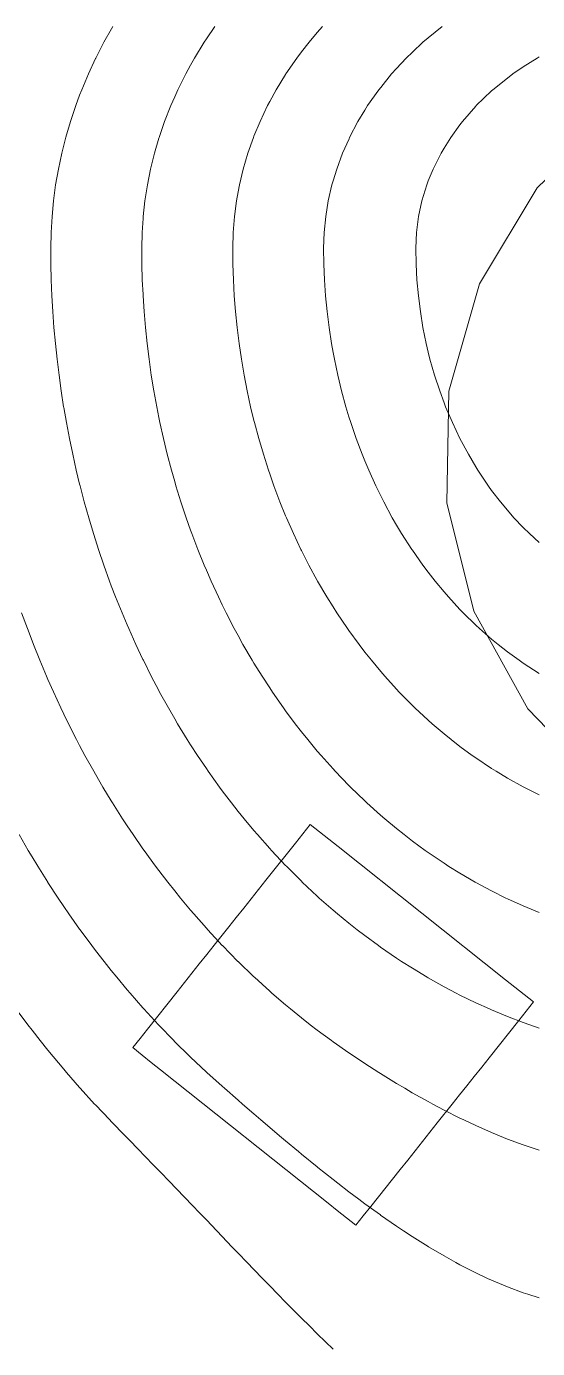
# Model space of a CAD drawing. Header units: millimetres. Extents: x -31757 to 121236, y -27283 to 59400.
# Drawn here: x 66902 to 70128, y 12460 to 20803 of the extents above; entities that cross this region are included whole.
import ezdxf

# ---------------------------------------------------------------- set-up
doc = ezdxf.new("R2010")
doc.units = ezdxf.units.MM
doc.layers.add('10_見えがかり', color=7, linetype='Continuous', lineweight=13)
doc.layers.add('30_敷地・外構', color=8, linetype='Continuous', lineweight=9)

msp = doc.modelspace()

# ---------------------------------------------------------------- linework, layer by layer
at = {"layer": '10_見えがかり'}
for points in [[(70556.7, 15989.8), (70067, 16496.8), (69725.3, 17113.2), (69554.8, 17797.1), (69567.1, 18501.9), (69761.4, 19179.4), (70124.4, 19783.6), (70631.4, 20273.2)], [(67852.8, 14711.1), (67899.5, 14769.8), (67946.1, 14828.5), (67992.8, 14887.2), (68039.5, 14945.9), (68086.2, 15004.6), (68179.6, 15121.9), (68226.3, 15180.6), (68273, 15239.3), (68319.7, 15298), (68366.3, 15356.7), (68413, 15415.4), (68599.8, 15650.2), (68646.5, 15708.9), (68693.2, 15767.6), (68751.9, 15720.9), (68810.6, 15674.2), (68869.3, 15627.5), (69925.8, 14787.1), (69984.5, 14740.4), (70043.2, 14693.8), (70101.9, 14647.1), (70055.2, 14588.4), (70008.5, 14529.7), (69821.7, 14294.9), (69775, 14236.2), (69728.3, 14177.5), (69681.7, 14118.8), (69635, 14060.1), (69588.3, 14001.4), (69494.9, 13884), (69448.2, 13825.3), (69401.5, 13766.6), (69354.8, 13707.9), (69308.2, 13649.2), (69261.5, 13590.5), (69074.7, 13355.8), (69028, 13297.1), (68981.3, 13238.4), (68922.6, 13285.1), (68863.9, 13331.8), (68805.2, 13378.4), (67748.7, 14218.8), (67690, 14265.5), (67631.3, 14312.2), (67572.6, 14358.9), (67619.3, 14417.6), (67666, 14476.3), (67852.8, 14711.1)]]:
    msp.add_lwpolyline(points, dxfattribs=at)
at = {"layer": '30_敷地・外構'}
for points in [[(70137.2, 14482.5), (70078.6, 14502.9), (70037.2, 14517.4), (69937.3, 14555.6), (69837.3, 14597.2), (69824.4, 14602.9), (69737.3, 14642.3), (69637.3, 14691), (69614.2, 14702.9), (69537.3, 14743.4), (69437.3, 14799.5), (69431.5, 14803), (69337.3, 14859.8), (69269.7, 14903), (69237.3, 14924), (69137.3, 14992.6), (69122.9, 15003), (69037.3, 15065.8), (68989, 15103), (68937.3, 15143.6), (68865.2, 15203), (68837.3, 15226.5), (68750.3, 15303), (68737.3, 15314.6), (68643, 15403), (68637.3, 15408.5), (68542.6, 15503), (68537.3, 15508.4), (68448.2, 15603), (68437.3, 15614.9), (68359.3, 15703), (68337.3, 15728.6), (68275.3, 15803), (68237.3, 15850), (68195.8, 15903), (68137.3, 15980), (68120.4, 16003), (68048.9, 16103), (68037.3, 16119.7), (67981.2, 16203), (67937.3, 16270.5), (67916.7, 16303), (67855.5, 16403), (67837.4, 16433.8), (67797.4, 16503), (67742, 16603), (67737.4, 16611.8), (67689.6, 16703), (67639.6, 16803.1), (67637.4, 16807.8), (67592.4, 16903.1), (67547.4, 17003.1), (67537.4, 17026.4), (67504.9, 17103.1), (67464.6, 17203.1), (67437.4, 17274), (67426.4, 17303.1), (67390.4, 17403.1), (67356.5, 17503.1), (67337.4, 17562.6), (67324.6, 17603.1), (67294.6, 17703.1), (67266.6, 17803.1), (67240.4, 17903.1), (67237.4, 17915.2), (67216.1, 18003.1), (67193.6, 18103.1), (67172.9, 18203.1), (67153.9, 18303.1), (67137.5, 18398.3), (67136.6, 18403.1), (67121.1, 18503.1), (67107.3, 18603.1), (67095.1, 18703.1), (67084.5, 18803.1), (67075.6, 18903.1), (67068.4, 19003.1), (67062.7, 19103.1), (67058.7, 19203.1), (67056.3, 19303.1), (67055.5, 19403.1), (67057.4, 19503.1), (67063.1, 19603.1), (67072.7, 19703.1), (67086.1, 19803.1), (67103.4, 19903.1), (67124.6, 20003.1), (67137.6, 20054.5), (67149.9, 20103.1), (67179.2, 20203.1), (67212.7, 20303.1), (67237.6, 20369.3), (67250.4, 20403.1), (67292.6, 20503.1), (67337.6, 20599.6), (67339.2, 20603.1), (67390.6, 20703.1), (67437.6, 20786.8), (67446.9, 20803.1)], [(70137.3, 15212.4), (70037.3, 15253.4), (69937.3, 15298.5), (69928.1, 15302.9), (69837.3, 15347.7), (69737.3, 15401.2), (69734.3, 15402.9), (69637.3, 15459.3), (69567.3, 15502.9), (69537.3, 15522), (69437.3, 15589.7), (69418.8, 15603), (69337.3, 15662.6), (69285.2, 15703), (69237.3, 15740.9), (69163.2, 15803), (69137.3, 15825.1), (69051, 15903), (69037.3, 15915.6), (68947.3, 16003), (68937.3, 16013), (68851, 16103), (68837.3, 16117.7), (68761.2, 16203), (68737.3, 16230.6), (68677.1, 16303), (68637.4, 16352.6), (68598.2, 16403), (68537.4, 16484.5), (68524, 16503), (68454.3, 16603), (68437.4, 16628.3), (68388.7, 16703), (68337.4, 16785.4), (68326.7, 16803), (68268.5, 16903), (68237.4, 16959), (68213.5, 17003), (68161.7, 17103), (68137.4, 17152.2), (68112.9, 17203), (68066.9, 17303), (68037.4, 17371), (68023.7, 17403), (67983.2, 17503), (67945.2, 17603), (67937.4, 17624.6), (67909.6, 17703), (67876.5, 17803), (67845.6, 17903), (67837.4, 17931.3), (67817, 18003), (67790.6, 18103), (67766.2, 18203), (67744, 18303), (67737.5, 18335.5), (67723.9, 18403), (67705.8, 18503), (67689.6, 18603), (67675.4, 18703), (67663.2, 18803), (67652.9, 18903.1), (67644.4, 19003.1), (67637.9, 19103.1), (67637.5, 19111.5), (67633.2, 19203.1), (67630.4, 19303.1), (67629.5, 19403.1), (67631.7, 19503.1), (67637.5, 19590.5), (67638.4, 19603.1), (67649.4, 19703.1), (67665, 19803), (67685.1, 19903), (67709.9, 20003), (67737.6, 20097.2), (67739.3, 20103), (67773.6, 20203), (67812.9, 20303), (67837.6, 20358.9), (67857.3, 20403), (67907.2, 20503), (67937.6, 20558.4), (67962.6, 20603), (68023.9, 20703), (68037.6, 20723.7), (68091.5, 20803)], [(70137.3, 15954.7), (70040.7, 16002.9), (70037.3, 16004.6), (69937.3, 16059.8), (69865.8, 16102.9), (69837.3, 16120.4), (69737.3, 16186.8), (69714.7, 16202.9), (69637.3, 16259.4), (69581.6, 16302.9), (69537.3, 16338.4), (69461.9, 16403), (69437.4, 16424.6), (69353.4, 16503), (69337.4, 16518.4), (69254.3, 16603), (69237.4, 16620.8), (69163.2, 16703), (69137.4, 16732.7), (69079, 16803), (69037.4, 16855.3), (69001, 16903), (68937.4, 16990.1), (68928.3, 17003), (68861, 17103), (68837.4, 17139.8), (68798.2, 17203), (68739.4, 17303), (68737.4, 17306.6), (68685, 17403), (68637.4, 17496.2), (68634, 17503), (68586.8, 17603), (68542.6, 17703), (68537.4, 17715.6), (68501.9, 17803), (68464, 17903), (68437.4, 17978.7), (68429, 18003), (68396.9, 18103), (68367.5, 18203), (68340.6, 18303), (68337.5, 18316), (68316.4, 18403), (68294.6, 18503), (68275.3, 18603), (68258.3, 18703), (68243.6, 18803), (68237.5, 18852.9), (68231.3, 18903), (68221.3, 19003), (68213.5, 19103), (68207.9, 19203), (68204.6, 19303), (68203.5, 19403), (68206.1, 19503), (68214, 19603), (68227.2, 19703), (68237.5, 19758.7), (68245.8, 19803), (68269.9, 19903), (68299.5, 20003), (68334.9, 20103), (68337.6, 20109.5), (68376.4, 20203), (68424, 20303), (68437.6, 20328.3), (68478.4, 20403), (68537.6, 20499.9), (68539.5, 20503), (68608.3, 20603), (68637.6, 20641.8), (68685.2, 20703), (68737.6, 20765.1), (68770.8, 20803)], [(70137.4, 16719.6), (70037.4, 16784.1), (70010.7, 16802.9), (69937.4, 16856.2), (69878.2, 16902.9), (69837.4, 16936.3), (69761.8, 17002.9), (69737.4, 17025.3), (69658.3, 17102.9), (69637.4, 17124.3), (69565.2, 17202.9), (69537.4, 17234.8), (69481, 17302.9), (69437.4, 17358.4), (69404.1, 17403), (69337.4, 17497.5), (69333.7, 17503), (69269.6, 17603), (69237.4, 17656.7), (69210.7, 17703), (69156.6, 17803), (69137.4, 17841), (69107.1, 17903), (69061.8, 18003), (69037.4, 18061.3), (69020.5, 18103), (68982.9, 18203), (68948.8, 18303), (68937.5, 18339.7), (68918.2, 18403), (68890.8, 18503), (68866.6, 18603), (68845.4, 18703), (68837.5, 18746.2), (68827.2, 18803), (68811.9, 18903), (68799.5, 19003), (68789.8, 19103), (68783, 19203), (68778.9, 19303), (68777.5, 19403), (68780.8, 19503), (68790.5, 19603), (68806.8, 19703), (68829.9, 19803), (68837.5, 19828.9), (68859.8, 19903), (68896.9, 20003), (68937.6, 20094.2), (68941.5, 20103), (68994.2, 20203), (69037.6, 20274.6), (69055.3, 20303), (69125.7, 20403), (69137.6, 20418.1), (69206.5, 20503), (69237.6, 20537.7), (69298.8, 20603), (69337.6, 20641), (69404.3, 20703), (69437.6, 20731.7), (69525.4, 20802.9)], [(70137.4, 17546), (70075.9, 17602.9), (70037.4, 17640.5), (69978.7, 17702.9), (69937.4, 17749.4), (69893.4, 17802.9), (69837.4, 17875.5), (69817.7, 17902.9), (69750.5, 18002.9), (69737.4, 18023.8), (69691.1, 18102.9), (69637.5, 18201.8), (69636.9, 18202.9), (69590, 18302.9), (69547.3, 18402.9), (69537.5, 18428.2), (69510.2, 18502.9), (69477.5, 18602.9), (69448.7, 18703), (69437.5, 18748), (69424.5, 18803), (69404.5, 18903), (69388.2, 19003), (69375.5, 19103), (69366.4, 19203), (69360.9, 19303), (69359.1, 19403), (69363.4, 19503), (69376.3, 19603), (69397.8, 19703), (69428, 19803), (69437.5, 19827.7), (69468.3, 19903), (69518.4, 20002.9), (69537.6, 20035.4), (69579.9, 20102.9), (69637.6, 20182.6), (69653.2, 20202.9), (69737.6, 20299.6), (69740.7, 20302.9), (69837.6, 20395.9), (69845.5, 20402.9), (69937.6, 20477.3), (69971.8, 20502.9), (70037.6, 20547.8), (70125.3, 20602.9), (70137.6, 20610)], [(70137.2, 13712.3), (70037.2, 13745.4), (69937.2, 13782.4), (69887, 13802.9), (69837.2, 13822.9), (69737.2, 13866.9), (69661.5, 13902.9), (69637.2, 13914.3), (69537.2, 13964.6), (69466, 14003), (69437.2, 14018.2), (69337.2, 14074.5), (69289.4, 14103), (69237.2, 14133.6), (69137.2, 14195.5), (69125.6, 14203), (69037.2, 14259.5), (68972.3, 14303), (68937.2, 14326.2), (68837.2, 14395.6), (68827.1, 14403), (68737.2, 14469), (68693, 14503), (68637.3, 14546.5), (68567.8, 14603), (68537.3, 14628.3), (68450.6, 14703), (68437.3, 14714.7), (68340.5, 14803), (68337.3, 14806), (68237.3, 14902.5), (68236.7, 14903), (68138.6, 15003), (68137.3, 15004.4), (68045.7, 15103), (68037.3, 15112.3), (67957.4, 15203), (67937.3, 15226.5), (67873.5, 15303), (67837.3, 15347.6), (67793.5, 15403), (67737.3, 15476.1), (67717.1, 15503), (67644.3, 15603.1), (67637.3, 15612.9), (67574.9, 15703.1), (67537.3, 15759.1), (67508.5, 15803.1), (67444.9, 15903.1), (67437.3, 15915.4), (67384.3, 16003.1), (67337.3, 16083.7), (67326.2, 16103.1), (67270.8, 16203.1), (67237.3, 16265.7), (67217.7, 16303.1), (67167, 16403.1), (67137.4, 16464), (67118.6, 16503.1), (67072.3, 16603.1), (67037.4, 16682), (67028.1, 16703.1), (66986.1, 16803.1), (66945.9, 16903.1), (66937.4, 16925.2), (66907.7, 17003.1), (66871.4, 17103.1)], [(70137.2, 12779.9), (70065.4, 12802.9), (70037.2, 12811.9), (69937.2, 12848.7), (69837.2, 12890.8), (69811.5, 12902.9), (69737.2, 12937.5), (69637.2, 12989), (69612.3, 13002.9), (69537.2, 13044.2), (69438.5, 13103), (69437.2, 13103.7), (69337.2, 13166.3), (69282.4, 13203), (69237.2, 13232.6), (69137.2, 13302.2), (69136.2, 13303), (69037.2, 13374.3), (68999.3, 13403), (68937.2, 13449.2), (68868, 13503), (68837.2, 13526.5), (68741.2, 13603), (68737.2, 13606.1), (68637.2, 13687.4), (68618.6, 13703), (68537.2, 13770.3), (68498.9, 13803), (68437.2, 13854.7), (68381.3, 13903), (68337.2, 13940.5), (68265.6, 14003), (68237.2, 14027.4), (68151.3, 14103), (68137.2, 14115.3), (68039.3, 14203), (68037.2, 14204.9), (67937.2, 14298.7), (67932.8, 14303), (67837.2, 14397.3), (67831.6, 14403), (67737.2, 14500.8), (67735.2, 14503), (67643.3, 14603.1), (67637.3, 14609.8), (67555.6, 14703.1), (67537.3, 14724.5), (67471.7, 14803.1), (67437.3, 14845.3), (67391.3, 14903.1), (67337.3, 14972.7), (67314.2, 15003.1), (67240.3, 15103.1), (67237.3, 15107.2), (67169.5, 15203.1), (67137.3, 15249.9), (67101.5, 15303.1), (67037.3, 15401.1), (67036.1, 15403.1), (66973.4, 15503.1), (66937.3, 15562.5), (66913.1, 15603.1), (66855.2, 15703.1)], [(68837.1, 12456.7), (68789.8, 12503), (68737.1, 12553.4), (68687.5, 12603), (68637.1, 12652.3), (68587.4, 12703), (68537.2, 12753.1), (68488.9, 12803), (68437.2, 12855.3), (68391.5, 12903), (68337.2, 12958.6), (68295, 13003), (68237.2, 13062.6), (68198.9, 13103), (68137.2, 13167), (68103.2, 13203), (68037.2, 13271.6), (68007.5, 13303), (67937.2, 13376.1), (67911.7, 13403), (67837.2, 13480.4), (67815.7, 13503), (67737.2, 13584.3), (67719.3, 13603), (67637.2, 13687.7), (67622.5, 13703.1), (67537.2, 13790.4), (67525, 13803.1), (67437.2, 13892.6), (67427.2, 13903.1), (67337.2, 13997.6), (67332.1, 14003.1), (67241.1, 14103.1), (67237.2, 14107.4), (67153.8, 14203.1), (67137.2, 14222.4), (67069.9, 14303.1), (67037.2, 14343), (66989.2, 14403.1), (66937.2, 14469.5), (66911.5, 14503.1), (66837.3, 14602.3)]]:
    msp.add_lwpolyline(points, dxfattribs=at)

doc.saveas('drawing.dxf')
